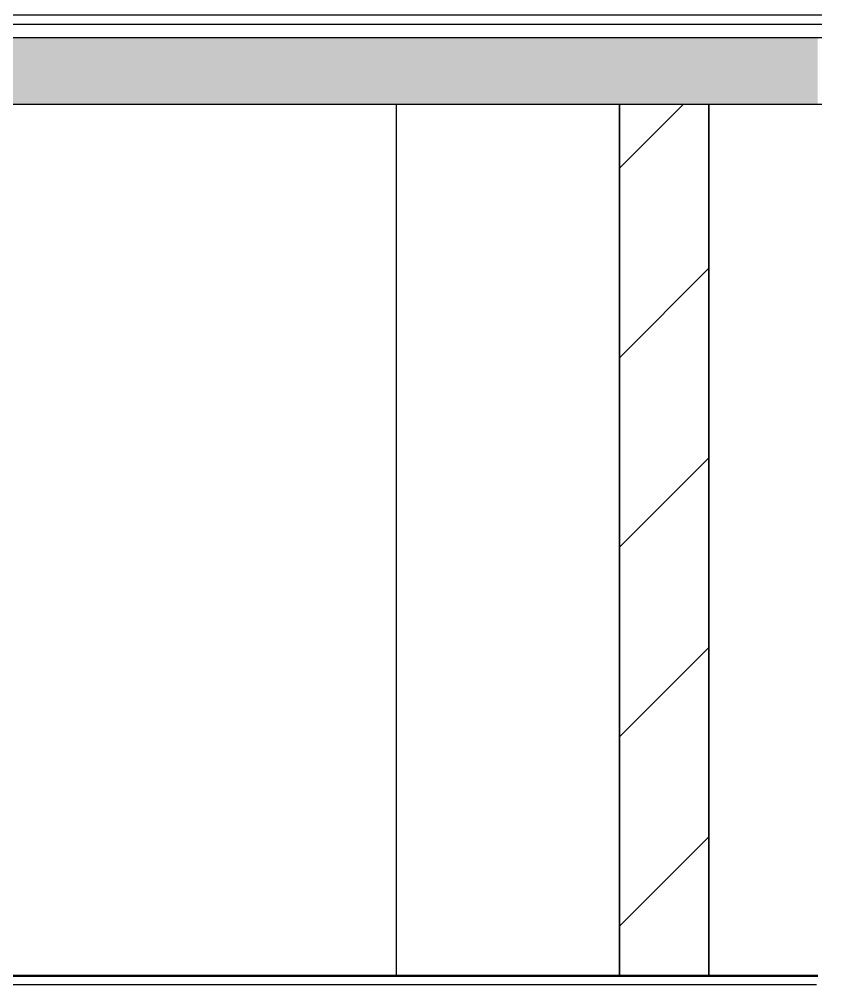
# Model space of a CAD drawing. Header units: millimetres. Extents: x 434053 to 1059003, y -2417481 to 936527.
# Drawn here: x 642376 to 644172, y -2233175 to -2231025 of the extents above; entities that cross this region are included whole.
import ezdxf
from ezdxf.xclip import XClip

# ---------------------------------------------------------------- set-up
doc = ezdxf.new("R2010")
doc.units = ezdxf.units.MM
doc.header["$LTSCALE"] = 1000
doc.header["$MEASUREMENT"] = 0
doc.header["$XCLIPFRAME"] = 0
doc.linetypes.add('CENTER', pattern=[2, 1.25, -0.25, 0.25, -0.25])
doc.linetypes.add('HIDDENX2', pattern=[19.05, 12.7, -6.35])
for name, color, linetype, lineweight in [('A-DETL-0001', 4, 'Continuous', 15), ('A-FLOR', 4, 'Continuous', 50), ('A-WALL', 5, 'Continuous', 35), ('A-WALL-PROJ', 3, 'Continuous', 25), ('S-COLS-PROJ', 150, 'Continuous', 25)]:
    doc.layers.add(name, color=color, linetype=linetype, lineweight=lineweight)
for name, color, linetype in [('GRID', 8, 'CENTER'), ('HZHZNEWPLOTLAYER#@$TT', 7, 'Continuous'), ('STRUCTURE', 5, 'Continuous'), ('STRUCTURE-V', 161, 'Continuous')]:
    doc.layers.add(name, color=color, linetype=linetype)

# ---------------------------------------------------------------- blocks, each defined once
blk = doc.blocks.new('20221206.181041')
at = {"layer": 'STRUCTURE', "linetype": 'HIDDENX2', "elevation": 0}
blk.add_lwpolyline([(3252.7, 1566.1), (395, 1566.1), (395, 1546.1), (3252.7, 1546.1)], dxfattribs=at)
at = {"layer": 'STRUCTURE'}
blk.add_lwpolyline([(3252.7, 1366.1), (1300, 1366.1), (1300, 716.1), (700, 716.1), (700, 1166.1), (450, 1166.1), (450, 1416.1), (700, 1416.1), (700, 1516.1), (3252.7, 1516.1)], dxfattribs=at)
blk = doc.blocks.new('20221206.180606')
at = {"layer": 'STRUCTURE', "linetype": 'HIDDENX2', "elevation": 0}
blk.add_lwpolyline([(3252.7, 2760.6), (395, 2760.6), (395, 2740.6), (3252.7, 2740.6)], dxfattribs=at)
blk = doc.blocks.new('A$C6AE5520D')
at = {"layer": 'A-WALL-PROJ'}
h = blk.add_hatch(dxfattribs=at)
h.set_pattern_fill('FP_13', color=256, style=0, pattern_type=2)
h.set_pattern_definition([(45, (16142.36, 123640.14), (-212.132, 212.132), [])])
h.paths.add_polyline_path([(17827.24, 23215.14), (18027.24, 23215.14), (18027.24, 25165.14), (17827.24, 25165.14), (17827.24, 23883.58)])
at = {"layer": 'STRUCTURE-V'}
h = blk.add_hatch(dxfattribs=at)
h.set_pattern_fill('钢筋混凝土', color=256, scale=40, style=0, pattern_type=2)
h.set_pattern_definition([(45, (-153958.65, 4215.14), (-141.42136, 141.42136), []), (50, (-153958.65, 4215.14), (286.90407, -25.10085), [30, -330]), (355, (-153958.65, 4215.14), (-55.50053, 300.87685), [24, -264]), (100.4514, (-153934.74, 4213.04), (231.40375, 275.7758), [25.4961, -280.45684]), (46.1842, (-153958.65, 4295.14), (426.8964, -66.2076), [45, -495]), (96.6356, (-153923.07, 4289.6), (373.8651, 389.6471), [38.2441, -420.6852]), (351.1842, (-153958.65, 4295.14), (373.8648, 389.6474), [36, -396]), (21, (-153918.65, 4275.14), (238.76282, -161.04756), [30, -330]), (326, (-153918.65, 4275.14), (97.32613, 290.06), [24, -264]), (71.4514, (-153898.75, 4261.72), (336.08905, 129.0122), [25.4961, -280.45684]), (37.5, (-153958.65, 4215.14), (4.86394, 133.15754), [2, -260.8, 2, -268, 2, -265]), (7.5, (-153958.65, 4215.14), (105.22781, 157.76468), [2, -152.8, 2, -254.8, 2, -101]), (327.5, (-154047.85, 4215.14), (213.528974, -9.02195), [2, -100, 2, -312, 2, -414]), (317.5, (-154087.85, 4215.14), (233.27447, 40.042), [2, -130, 2, -207.2, 2, -294])])
h.paths.add_polyline_path([(16177.24, 3465.14), (16477.24, 3465.14), (16477.24, 4015.14), (18270.87, 4015.14), (18270.87, 4165.14), (16177.24, 4165.14), (16177.23, 3865.14), (13546.59, 3865.14), (13546.59, 3715.14), (16177.24, 3715.14)])
h.paths.add_polyline_path([(15727.24, 11365.14), (16327.24, 11365.14), (16327.24, 12015.14), (18270.87, 12015.14), (18270.87, 12165.14), (15727.24, 12165.14), (15727.24, 12065.14), (15477.24, 12065.14), (15477.24, 11815.14), (15727.24, 11815.14), (15727.24, 11408.89)])
h.paths.add_polyline_path([(15727.24, 16865.14), (16327.24, 16865.14), (16327.24, 17515.14), (18270.87, 17515.14), (18270.87, 17665.14), (15727.24, 17665.14), (15727.24, 17565.14), (15477.24, 17565.14), (15477.24, 17315.14), (15727.24, 17315.14)])
h.paths.add_polyline_path([(15727.24, 22365.14), (16327.24, 22365.14), (16327.24, 23015.14), (18270.87, 23015.14), (18270.87, 23165.14), (15727.24, 23165.14), (15727.24, 23065.14), (15477.24, 23065.14), (15477.24, 22815.14), (15727.24, 22815.14), (15727.24, 22408.89)])
h.paths.add_polyline_path([(15727.24, 24515.14), (16327.24, 24515.14), (16327.24, 25165.14), (18270.87, 25165.14), (18270.87, 25315.14), (15727.24, 25315.14), (15727.24, 25215.14), (15477.24, 25215.14), (15477.24, 24965.14), (15727.24, 24965.14), (15727.24, 24768.8)])
at = {"layer": 'A-DETL-0001'}
blk.add_lwpolyline([(18270.87, 25165.14), (16327.24, 25165.14), (16327.24, 24515.14), (15727.24, 24515.14), (15727.24, 24965.14), (15477.24, 24965.14), (15477.24, 25215.14), (15727.24, 25215.14), (15727.24, 25315.14), (18270.87, 25315.14)], dxfattribs=at)
at = {"layer": 'A-FLOR'}
blk.add_line((18270.87, 23215.14), (15377.24, 23215.14), dxfattribs=at)
at = {"layer": 'A-WALL'}
for p, q in [((17827.24, 25165.14), (17827.24, 23215.14)), ((18027.24, 23215.14), (18027.24, 25165.14))]:
    blk.add_line(p, q, dxfattribs=at)
at = {"layer": 'GRID'}
blk.add_line((18270.87, 23215.14), (258.38, 23215.14), dxfattribs=at)
at = {"layer": 'S-COLS-PROJ'}
blk.add_line((17327.24, 25165.14), (17327.24, 23215.14), dxfattribs=at)
blk.add_blockref('20221206.181041', (15027.24, 23799.01))
ref = blk.add_blockref('20221206.180606', (15027.24, 20454.57))
XClip(ref).set_block_clipping_path([(-226.0238018294, -66.3477637764), (3240.6415614071, 3538.5760641241)])

msp = doc.modelspace()

# ---------------------------------------------------------------- block references
at = {"layer": 'HZHZNEWPLOTLAYER#@$TT'}
msp.add_blockref('A$C6AE5520D', (625892.3, -2256381.3), dxfattribs=at)

doc.saveas('drawing.dxf')
